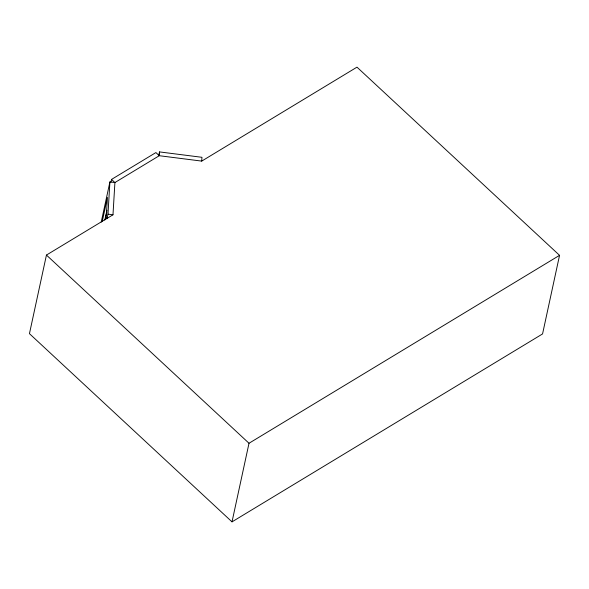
<?xml version="1.0" encoding="UTF-8"?>
<svg xmlns="http://www.w3.org/2000/svg" width="589" height="589" viewBox="0 0 589 589"><rect width="100%" height="100%" fill="white"/><g stroke="black" fill="none" stroke-linecap="round" stroke-linejoin="round"><path stroke-width="0.88" d="M106.204 218.283L107.448 197.44L102.236 221.56M107.021 218.629L107.986 214.16L109.915 181.92L114.914 182.553L159.28 155.71L201.718 161.106L356.986 67.146L559.55 255.339L542.557 333.934L232.014 521.854L29.45 333.661L46.443 255.066L112.985 214.794L114.914 182.553L111.535 179.417L155.901 152.573L159.28 155.71L159.501 151.91L201.946 157.307L201.718 161.106M101.22 222.112L109.915 181.92M110.96 182.097L111.535 179.417M104.805 220.05L106.933 210.221M105.313 219.196L105.703 217.407M106.086 215.626L106.859 212.047M158.735 155.481L159.501 151.91M232.014 521.854L249.007 443.259L559.55 255.339M107.986 214.16L112.985 214.794M46.443 255.066L249.007 443.259"/></g></svg>
